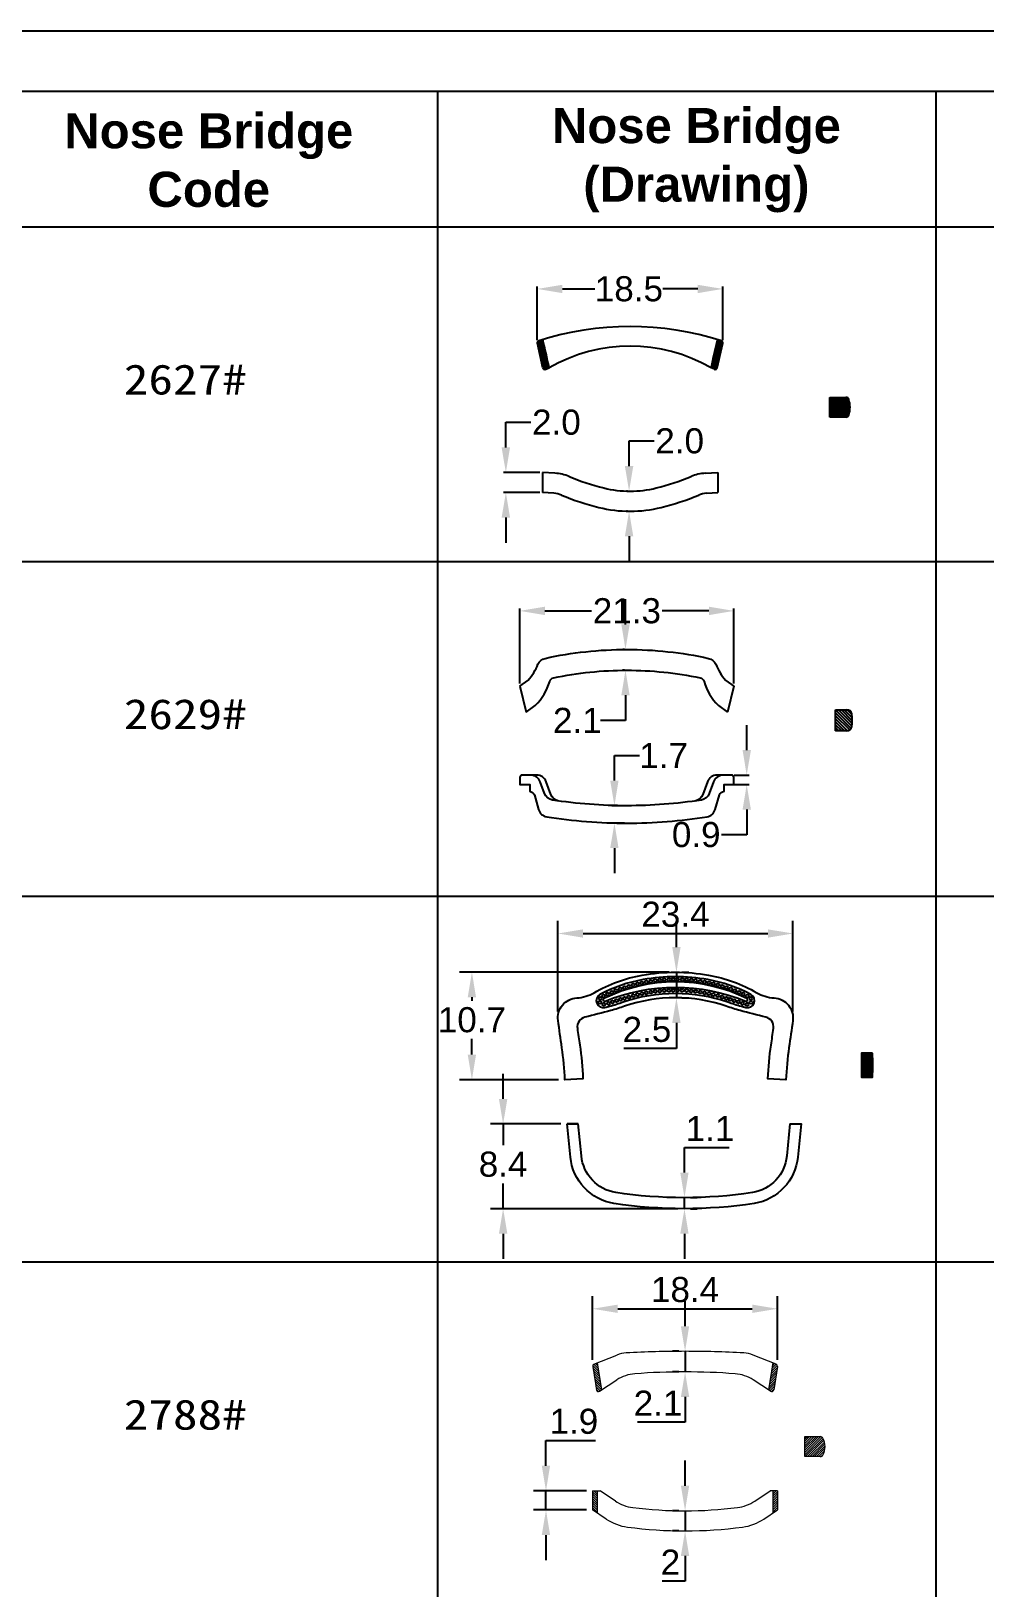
# Model space of a CAD drawing. Header units: inches. Extents: x 3613 to 8393, y -2205 to -794.
# Drawn here: x 6315 to 6410, y -1043.7 to -888.6 of the extents above; entities that cross this region are included whole.
import ezdxf

# ---------------------------------------------------------------- set-up
doc = ezdxf.new("R2010")
doc.units = ezdxf.units.IN
doc.header["$MEASUREMENT"] = 0
doc.linetypes.add('HIDDEN2', pattern=[0.1875, 0.125, -0.0625])
doc.linetypes.add('PHANTOM2', pattern=[1.25, 0.625, -0.125, 0.125, -0.125, 0.125, -0.125])
for name, color, linetype in [('Dimension', 3, 'Continuous'), ('Hidden Line', 1, 'HIDDEN2'), ('Section Line', 6, 'PHANTOM2')]:
    doc.layers.add(name, color=color, linetype=linetype)
doc.styles.get("Standard").update_dxf_attribs({"font": 'arial.ttf'})
doc.styles.add('样式 1', font='romant.shx')
doc.dimstyles.new('ISO-25$0', dxfattribs={"dimtxt": 2.5, "dimasz": 2.5, "dimexe": 0.5, "dimexo": 1, "dimgap": 1, "dimtad": 0, "dimtih": 1, "dimtoh": 1, "dimdec": 1, "dimzin": 10, "dimdsep": 46, "dimlunit": 6, "dimtxsty": '样式 1', "dimcen": 0, "dimclrd": 256, "dimclre": 256, "dimclrt": 7, "dimazin": 0, "dimtfac": 1, "dimtdec": 1, "dimtofl": 0, "dimtmove": 0, "dimatfit": 0, "dimfxl": 1, "dimtolj": 1, "dimtzin": 10, "dimarcsym": 0})
doc.dimstyles.new('Standard$0', dxfattribs={"dimtxt": 2.3, "dimasz": 2, "dimexe": 1, "dimexo": 1, "dimgap": 1, "dimtad": 0, "dimtih": 1, "dimtoh": 1, "dimdec": 1, "dimzin": 0, "dimdsep": 46, "dimtxsty": 'Standard', "dimcen": 0, "dimclrd": 4, "dimclre": 4, "dimclrt": 4, "dimadec": 1, "dimazin": 0, "dimtfac": 1, "dimtdec": 1, "dimtofl": 0, "dimtmove": 0, "dimatfit": 0, "dimfxl": 1, "dimtolj": 1, "dimtzin": 0, "dimarcsym": 0})

# ---------------------------------------------------------------- blocks, each defined once
blk = doc.blocks.new('*D652')
at = {"layer": 'Defpoints', "color": 0, "transparency": 16777216}
for p in [(6383.89, -914.33), (6365.4, -919.7), (6383.89, -919.7)]:
    blk.add_point(p, dxfattribs=at)
at = {"layer": 'Dimension', "color": 3, "lineweight": -2, "transparency": 16777216}
for p, q in [((6365.4, -919.45), (6365.4, -914.08)), ((6367.9, -914.33), (6371.14, -914.33)), ((6381.39, -914.33), (6377.92, -914.33)), ((6383.89, -919.45), (6383.89, -914.08))]:
    blk.add_line(p, q, dxfattribs=at)
at = {"layer": 'Dimension', "color": 3, "transparency": 16777216}
for points in [[(6367.9, -913.92), (6367.9, -914.75), (6365.4, -914.33)], [(6381.39, -913.92), (6381.39, -914.75), (6383.89, -914.33)]]:
    blk.add_solid(points, dxfattribs=at)
at = {"layer": 'Dimension', "transparency": 16777216, "insert": (6374.53, -914.33), "char_height": 2.5, "attachment_point": 5}
blk.add_mtext('\\A1;18.5', dxfattribs=at)
blk = doc.blocks.new('*D653')
at = {"layer": 'Defpoints', "color": 0, "transparency": 16777216}
for p in [(6374.65, -934.48), (6374.55, -936.48), (6374.65, -936.48)]:
    blk.add_point(p, dxfattribs=at)
at = {"layer": 'Dimension', "color": 3, "lineweight": -2, "transparency": 16777216}
for p, q in [((6374.55, -931.98), (6374.55, -929.48)), ((6374.55, -929.48), (6377.05, -929.48)), ((6374.4, -934.48), (6374.3, -934.48)), ((6374.4, -936.48), (6374.3, -936.48)), ((6374.55, -938.98), (6374.55, -941.48))]:
    blk.add_line(p, q, dxfattribs=at)
at = {"layer": 'Dimension', "color": 3, "transparency": 16777216}
for points in [[(6374.13, -931.98), (6374.97, -931.98), (6374.55, -934.48)], [(6374.13, -938.98), (6374.97, -938.98), (6374.55, -936.48)]]:
    blk.add_solid(points, dxfattribs=at)
at = {"layer": 'Dimension', "transparency": 16777216, "insert": (6379.59, -929.48), "char_height": 2.5, "attachment_point": 5}
blk.add_mtext('\\A1;2.0', dxfattribs=at)
blk = doc.blocks.new('*D654')
at = {"layer": 'Defpoints', "color": 0, "transparency": 16777216}
for p in [(6362.27, -932.62), (6365.91, -932.62), (6365.91, -934.62)]:
    blk.add_point(p, dxfattribs=at)
at = {"layer": 'Dimension', "color": 3, "lineweight": -2, "transparency": 16777216}
for p, q in [((6362.27, -930.12), (6362.27, -927.62)), ((6362.27, -927.62), (6364.77, -927.62)), ((6365.66, -932.62), (6362.02, -932.62)), ((6365.66, -934.62), (6362.02, -934.62)), ((6362.27, -937.12), (6362.27, -939.62))]:
    blk.add_line(p, q, dxfattribs=at)
at = {"layer": 'Dimension', "color": 3, "transparency": 16777216}
for points in [[(6361.85, -930.12), (6362.69, -930.12), (6362.27, -932.62)], [(6361.85, -937.12), (6362.69, -937.12), (6362.27, -934.62)]]:
    blk.add_solid(points, dxfattribs=at)
at = {"layer": 'Dimension', "transparency": 16777216, "insert": (6367.31, -927.62), "char_height": 2.5, "attachment_point": 5}
blk.add_mtext('\\A1;2.0', dxfattribs=at)
blk = doc.blocks.new('*D670')
at = {"layer": 'Defpoints', "color": 0, "transparency": 16777216}
for p in [(6374.33, -950.25), (6374.19, -952.32), (6374.33, -952.32)]:
    blk.add_point(p, dxfattribs=at)
at = {"layer": 'Dimension', "color": 3, "lineweight": -2, "transparency": 16777216}
for p, q in [((6374.19, -947.75), (6374.19, -945.25)), ((6374.08, -950.25), (6373.94, -950.25)), ((6374.08, -952.32), (6373.94, -952.32)), ((6374.19, -954.82), (6374.19, -957.32)), ((6374.19, -957.32), (6371.69, -957.32))]:
    blk.add_line(p, q, dxfattribs=at)
at = {"layer": 'Dimension', "color": 3, "transparency": 16777216}
for points in [[(6373.78, -947.75), (6374.61, -947.75), (6374.19, -950.25)], [(6373.78, -954.82), (6374.61, -954.82), (6374.19, -952.32)]]:
    blk.add_solid(points, dxfattribs=at)
at = {"layer": 'Dimension', "transparency": 16777216, "insert": (6369.39, -957.32), "char_height": 2.5, "attachment_point": 5}
blk.add_mtext('\\A1;2.1', dxfattribs=at)
blk = doc.blocks.new('*D671')
at = {"layer": 'Defpoints', "color": 0, "transparency": 16777216}
for p in [(6374.33, -965.82), (6373.09, -967.55), (6374.33, -967.55)]:
    blk.add_point(p, dxfattribs=at)
at = {"layer": 'Dimension', "color": 3, "lineweight": -2, "transparency": 16777216}
for p, q in [((6373.09, -963.32), (6373.09, -960.82)), ((6373.09, -960.82), (6375.59, -960.82)), ((6374.08, -965.82), (6372.84, -965.82)), ((6374.08, -967.55), (6372.84, -967.55)), ((6373.09, -970.05), (6373.09, -972.55))]:
    blk.add_line(p, q, dxfattribs=at)
at = {"layer": 'Dimension', "color": 3, "transparency": 16777216}
for points in [[(6372.67, -963.32), (6373.5, -963.32), (6373.09, -965.82)], [(6372.67, -970.05), (6373.5, -970.05), (6373.09, -967.55)]]:
    blk.add_solid(points, dxfattribs=at)
at = {"layer": 'Dimension', "transparency": 16777216, "insert": (6377.99, -960.82), "char_height": 2.5, "attachment_point": 5}
blk.add_mtext('\\A1;1.7', dxfattribs=at)
blk = doc.blocks.new('*D672')
at = {"layer": 'Defpoints', "color": 0, "transparency": 16777216}
for p in [(6384.78, -962.78), (6384.78, -963.71), (6386.27, -963.71)]:
    blk.add_point(p, dxfattribs=at)
at = {"layer": 'Dimension', "color": 3, "lineweight": -2, "transparency": 16777216}
for p, q in [((6386.27, -960.28), (6386.27, -957.78)), ((6385.03, -962.78), (6386.52, -962.78)), ((6385.03, -963.71), (6386.52, -963.71)), ((6386.27, -966.21), (6386.27, -968.71)), ((6386.27, -968.71), (6383.77, -968.71))]:
    blk.add_line(p, q, dxfattribs=at)
at = {"layer": 'Dimension', "color": 3, "transparency": 16777216}
for points in [[(6385.86, -960.28), (6386.69, -960.28), (6386.27, -962.78)], [(6385.86, -966.21), (6386.69, -966.21), (6386.27, -963.71)]]:
    blk.add_solid(points, dxfattribs=at)
at = {"layer": 'Dimension', "transparency": 16777216, "insert": (6381.24, -968.71), "char_height": 2.5, "attachment_point": 5}
blk.add_mtext('\\A1;0.9', dxfattribs=at)
blk = doc.blocks.new('*D673')
at = {"layer": 'Defpoints', "color": 0, "transparency": 16777216}
for p in [(6385, -946.41), (6363.66, -953.91), (6385, -953.91)]:
    blk.add_point(p, dxfattribs=at)
at = {"layer": 'Dimension', "color": 3, "lineweight": -2, "transparency": 16777216}
for p, q in [((6363.66, -953.66), (6363.66, -946.16)), ((6366.16, -946.41), (6370.81, -946.41)), ((6382.5, -946.41), (6377.85, -946.41)), ((6385, -953.66), (6385, -946.16))]:
    blk.add_line(p, q, dxfattribs=at)
at = {"layer": 'Dimension', "color": 3, "transparency": 16777216}
for points in [[(6366.16, -945.99), (6366.16, -946.83), (6363.66, -946.41)], [(6382.5, -945.99), (6382.5, -946.83), (6385, -946.41)]]:
    blk.add_solid(points, dxfattribs=at)
at = {"layer": 'Dimension', "transparency": 16777216, "insert": (6374.33, -946.41), "char_height": 2.5, "attachment_point": 5}
blk.add_mtext('\\A1;21.3', dxfattribs=at)
blk = doc.blocks.new('*D677')
at = {"layer": 'Defpoints', "color": 0, "transparency": 16777216}
for p in [(6368.39, -997.53), (6362, -1005.97), (6380.03, -1005.97, 7.24)]:
    blk.add_point(p, dxfattribs=at)
at = {"layer": 'Dimension', "color": 0, "lineweight": -2, "transparency": 16777216}
for p, q in [((6362, -995.03), (6362, -992.53)), ((6367.76, -997.53), (6360.75, -997.53)), ((6362, -997.53), (6362, -999.65)), ((6362, -1005.97), (6362, -1003.45)), ((6379.41, -1005.97), (6360.75, -1005.97)), ((6362, -1008.47), (6362, -1010.97))]:
    blk.add_line(p, q, dxfattribs=at)
at = {"layer": 'Dimension', "color": 0, "transparency": 16777216}
for points in [[(6361.58, -995.03), (6362.42, -995.03), (6362, -997.53)], [(6361.58, -1008.47), (6362.42, -1008.47), (6362, -1005.97)]]:
    blk.add_solid(points, dxfattribs=at)
at = {"layer": 'Dimension', "color": 0, "transparency": 16777216, "insert": (6362, -1001.55), "char_height": 2.5, "attachment_point": 5}
blk.add_mtext('8.4', dxfattribs=at)
blk = doc.blocks.new('*D678')
at = {"layer": 'Defpoints', "color": 0, "transparency": 16777216}
for p in [(6380.03, -1004.87, 7.24), (6380.03, -1005.97, 7.24), (6380.07, -1005.97)]:
    blk.add_point(p, dxfattribs=at)
at = {"layer": 'Dimension', "color": 0, "lineweight": -2, "transparency": 16777216}
for p, q in [((6380.07, -1002.37), (6380.07, -999.87)), ((6380.07, -999.87), (6384.53, -999.87)), ((6380.07, -1005.97), (6380.07, -1004.87)), ((6380.66, -1004.87), (6381.32, -1004.87)), ((6380.66, -1005.97), (6381.32, -1005.97)), ((6380.07, -1008.47), (6380.07, -1010.97))]:
    blk.add_line(p, q, dxfattribs=at)
at = {"layer": 'Dimension', "color": 0, "transparency": 16777216}
for points in [[(6379.65, -1002.37), (6380.48, -1002.37), (6380.07, -1004.87)], [(6379.65, -1008.47), (6380.48, -1008.47), (6380.07, -1005.97)]]:
    blk.add_solid(points, dxfattribs=at)
at = {"layer": 'Dimension', "color": 0, "transparency": 16777216, "insert": (6382.61, -997.99), "char_height": 2.5, "attachment_point": 5}
blk.add_mtext('1.1', dxfattribs=at)
blk = doc.blocks.new('*D674')
at = {"layer": 'Defpoints', "color": 0, "transparency": 16777216}
for p in [(6390.88, -978.55), (6367.46, -986.96), (6390.88, -986.96)]:
    blk.add_point(p, dxfattribs=at)
at = {"layer": 'Dimension', "color": 0, "lineweight": -2, "transparency": 16777216}
for p, q in [((6367.46, -986.34), (6367.46, -977.3)), ((6369.96, -978.55), (6388.38, -978.55)), ((6390.88, -986.34), (6390.88, -977.3))]:
    blk.add_line(p, q, dxfattribs=at)
at = {"layer": 'Dimension', "color": 0, "transparency": 16777216}
for points in [[(6369.96, -978.14), (6369.96, -978.97), (6367.46, -978.55)], [(6388.38, -978.14), (6388.38, -978.97), (6390.88, -978.55)]]:
    blk.add_solid(points, dxfattribs=at)
at = {"layer": 'Dimension', "color": 0, "transparency": 16777216, "insert": (6379.17, -976.65), "char_height": 2.5, "attachment_point": 5}
blk.add_mtext('23.4', dxfattribs=at)
blk = doc.blocks.new('*D675')
at = {"layer": 'Defpoints', "color": 0, "transparency": 16777216}
for p in [(6358.89, -982.41), (6379.17, -982.41), (6368.16, -993.12)]:
    blk.add_point(p, dxfattribs=at)
at = {"layer": 'Dimension', "color": 0, "lineweight": -2, "transparency": 16777216}
for p, q in [((6378.54, -982.41), (6357.64, -982.41)), ((6358.89, -984.91), (6358.89, -985.26)), ((6358.89, -990.62), (6358.89, -989.06)), ((6367.53, -993.12), (6357.64, -993.12))]:
    blk.add_line(p, q, dxfattribs=at)
at = {"layer": 'Dimension', "color": 0, "transparency": 16777216}
for points in [[(6358.47, -984.91), (6359.3, -984.91), (6358.89, -982.41)], [(6358.47, -990.62), (6359.3, -990.62), (6358.89, -993.12)]]:
    blk.add_solid(points, dxfattribs=at)
at = {"layer": 'Dimension', "color": 0, "transparency": 16777216, "insert": (6358.89, -987.16), "char_height": 2.5, "attachment_point": 5}
blk.add_mtext('10.7', dxfattribs=at)
blk = doc.blocks.new('*D676')
at = {"layer": 'Defpoints', "color": 0, "transparency": 16777216}
for p in [(6379.17, -982.41), (6379.17, -984.96), (6379.27, -984.96)]:
    blk.add_point(p, dxfattribs=at)
at = {"layer": 'Dimension', "color": 0, "lineweight": -2, "transparency": 16777216}
for p, q in [((6379.27, -979.91), (6379.27, -977.41)), ((6379.27, -982.41), (6379.27, -984.96)), ((6379.79, -982.41), (6380.52, -982.41)), ((6379.79, -984.96), (6380.52, -984.96)), ((6379.27, -987.46), (6379.27, -990.02)), ((6379.27, -990.02), (6374.03, -990.02))]:
    blk.add_line(p, q, dxfattribs=at)
at = {"layer": 'Dimension', "color": 0, "transparency": 16777216}
for points in [[(6378.85, -979.91), (6379.68, -979.91), (6379.27, -982.41)], [(6378.85, -987.46), (6379.68, -987.46), (6379.27, -984.96)]]:
    blk.add_solid(points, dxfattribs=at)
at = {"layer": 'Dimension', "color": 0, "transparency": 16777216, "insert": (6376.33, -988.12), "char_height": 2.5, "attachment_point": 5}
blk.add_mtext('2.5', dxfattribs=at)
blk = doc.blocks.new('*D711')
at = {"layer": 'Defpoints', "color": 0, "transparency": 16777216}
for p in [(6389.33, -1015.94), (6370.92, -1021.65), (6389.33, -1021.65)]:
    blk.add_point(p, dxfattribs=at)
at = {"layer": 'Dimension', "color": 0, "lineweight": -2, "transparency": 16777216}
for p, q in [((6370.92, -1021.03), (6370.92, -1014.69)), ((6389.33, -1021.03), (6389.33, -1014.69)), ((6373.42, -1015.94), (6386.83, -1015.94))]:
    blk.add_line(p, q, dxfattribs=at)
at = {"layer": 'Dimension', "color": 0, "transparency": 16777216}
for points in [[(6373.42, -1015.53), (6373.42, -1016.36), (6370.92, -1015.94)], [(6386.83, -1015.53), (6386.83, -1016.36), (6389.33, -1015.94)]]:
    blk.add_solid(points, dxfattribs=at)
at = {"layer": 'Dimension', "color": 0, "transparency": 16777216, "insert": (6380.13, -1014.04), "char_height": 2.5, "attachment_point": 5}
blk.add_mtext('18.4', dxfattribs=at)
blk = doc.blocks.new('*D712')
at = {"layer": 'Defpoints', "color": 0, "transparency": 16777216}
for p in [(6380.13, -1020.18), (6380.13, -1022.23), (6380.13, -1022.23)]:
    blk.add_point(p, dxfattribs=at)
at = {"layer": 'Dimension', "color": 0, "lineweight": -2, "transparency": 16777216}
for p, q in [((6380.13, -1017.68), (6380.13, -1015.18)), ((6379.5, -1020.18), (6378.88, -1020.18)), ((6380.13, -1020.18), (6380.13, -1022.23)), ((6379.5, -1022.23), (6378.88, -1022.23)), ((6380.13, -1024.73), (6380.13, -1027.23)), ((6380.13, -1027.23), (6375.39, -1027.23))]:
    blk.add_line(p, q, dxfattribs=at)
at = {"layer": 'Dimension', "color": 0, "transparency": 16777216}
for points in [[(6379.71, -1017.68), (6380.54, -1017.68), (6380.13, -1020.18)], [(6379.71, -1024.73), (6380.54, -1024.73), (6380.13, -1022.23)]]:
    blk.add_solid(points, dxfattribs=at)
at = {"layer": 'Dimension', "color": 0, "transparency": 16777216, "insert": (6377.44, -1025.35), "char_height": 2.5, "attachment_point": 5}
blk.add_mtext('2.1', dxfattribs=at)
blk = doc.blocks.new('*D713')
at = {"layer": 'Defpoints', "color": 0, "transparency": 16777216}
for p in [(6380.13, -1036.07), (6380.13, -1038.07), (6380.13, -1038.07)]:
    blk.add_point(p, dxfattribs=at)
at = {"layer": 'Dimension', "color": 0, "lineweight": -2, "transparency": 16777216}
for p, q in [((6380.13, -1033.57), (6380.13, -1031.07)), ((6379.5, -1036.07), (6378.88, -1036.07)), ((6380.13, -1036.07), (6380.13, -1038.07)), ((6379.5, -1038.07), (6378.88, -1038.07)), ((6380.13, -1040.57), (6380.13, -1043.07)), ((6380.13, -1043.07), (6377.84, -1043.07))]:
    blk.add_line(p, q, dxfattribs=at)
at = {"layer": 'Dimension', "color": 0, "transparency": 16777216}
for points in [[(6379.71, -1033.57), (6380.54, -1033.57), (6380.13, -1036.07)], [(6379.71, -1040.57), (6380.54, -1040.57), (6380.13, -1038.07)]]:
    blk.add_solid(points, dxfattribs=at)
at = {"layer": 'Dimension', "color": 0, "transparency": 16777216, "insert": (6378.67, -1041.19), "char_height": 2.5, "attachment_point": 5}
blk.add_mtext('2', dxfattribs=at)
blk = doc.blocks.new('*D714')
at = {"layer": 'Defpoints', "color": 0, "transparency": 16777216}
for p in [(6366.27, -1034.08), (6370.92, -1034.08), (6370.92, -1035.99)]:
    blk.add_point(p, dxfattribs=at)
at = {"layer": 'Dimension', "color": 0, "lineweight": -2, "transparency": 16777216}
for p, q in [((6366.27, -1031.58), (6366.27, -1029.08)), ((6366.27, -1029.08), (6371.21, -1029.08)), ((6370.3, -1034.08), (6365.02, -1034.08)), ((6366.27, -1035.99), (6366.27, -1034.08)), ((6370.3, -1035.99), (6365.02, -1035.99)), ((6366.27, -1038.49), (6366.27, -1040.99))]:
    blk.add_line(p, q, dxfattribs=at)
at = {"layer": 'Dimension', "color": 0, "transparency": 16777216}
for points in [[(6365.85, -1031.58), (6366.68, -1031.58), (6366.27, -1034.08)], [(6365.85, -1038.49), (6366.68, -1038.49), (6366.27, -1035.99)]]:
    blk.add_solid(points, dxfattribs=at)
at = {"layer": 'Dimension', "color": 0, "transparency": 16777216, "insert": (6369.05, -1027.17), "char_height": 2.5, "attachment_point": 5}
blk.add_mtext('1.9', dxfattribs=at)

msp = doc.modelspace()

# ---------------------------------------------------------------- hatches: boundary and pattern name
h = msp.add_hatch()
h.set_pattern_fill('ANSI31', color=1, style=0)
h.set_pattern_definition([(135, (6613.32991, -1129.44609), (0.08838835, 0.08838835), [])])
h.paths.add_polyline_path([(6365.408, -919.744, -0.3888942), (6365.542, -919.509, -0.0035108), (6365.942, -919.384, -0.0155186), (6366.577, -922.183), (6366.24, -922.331, -0.4711335), (6365.964, -922.192)])
h = msp.add_hatch()
h.set_pattern_fill('ANSI31', color=1, style=0)
h.set_pattern_definition([(45, (6135.96791, -1129.44609), (-0.08838835, 0.08838835), [])])
h.paths.add_polyline_path([(6382.721, -922.183), (6383.058, -922.331, 0.4711335), (6383.333, -922.192), (6383.889, -919.744, 0.3888942), (6383.756, -919.509, 0.0035108), (6383.356, -919.384, 0.0155186)])
h = msp.add_hatch()
h.set_pattern_fill('ANSI31', color=1, style=0)
h.set_pattern_definition([(45, (6144.88019, -1126.77093), (-0.08838835, 0.08838835), [])])
edge = h.paths.add_edge_path()
edge.add_arc((6396.157, -925.434), 0.3, 17.99599, 90)
edge.add_line((6396.157, -925.134), (6394.565, -925.134))
edge.add_line((6394.565, -925.134), (6394.565, -927.094))
edge.add_line((6394.565, -927.094), (6396.157, -927.094))
edge.add_arc((6396.157, -926.794), 0.3, 270, 342.00401)
edge.add_arc((6394.064, -926.114), 2.501, 342.00401, 377.99599)
at = {"lineweight": 9}
h = msp.add_hatch(dxfattribs=at)
h.set_pattern_fill('ANSI31', color=1, scale=0.05, style=0)
h.set_pattern_definition([(135, (7547.26982, -1647.43402), (0.112253202, 0.112253202), [])])
h.paths.add_polyline_path([(6371.375, -1021.337), (6371.047, -1021.469, 0.3495395), (6370.924, -1021.685), (6371.289, -1024.018, 0.5438382), (6371.595, -1024.155), (6371.796, -1024.025)])
h = msp.add_hatch(dxfattribs=at)
h.set_pattern_fill('ANSI31', color=1, scale=0.05, style=0)
h.set_pattern_definition([(45, (5212.98086, -1647.43402), (-0.112253202, 0.112253202), [])])
h.paths.add_polyline_path([(6388.455, -1024.025), (6388.655, -1024.155, 0.5438382), (6388.962, -1024.018), (6389.327, -1021.685, 0.3495395), (6389.204, -1021.469), (6388.875, -1021.337)])
h = msp.add_hatch(dxfattribs=at)
h.set_pattern_fill('ANSI31', color=1, scale=0.05, style=0)
h.set_pattern_definition([(45, (5213.35852, -1650.1806), (-0.112253202, 0.112253202), [])])
edge = h.paths.add_edge_path()
edge.add_arc((6393.604, -1028.976), 0.3, 27.48643, 90)
edge.add_line((6393.604, -1028.676), (6392.075, -1028.676))
edge.add_line((6392.075, -1028.676), (6392.075, -1030.676))
edge.add_line((6392.075, -1030.676), (6393.604, -1030.676))
edge.add_arc((6393.604, -1030.376), 0.3, 270, 332.51357)
edge.add_arc((6392.258, -1029.676), 1.817, 332.51357, 387.48643)
h = msp.add_hatch(dxfattribs=at)
h.set_pattern_fill('ANSI31', color=1, scale=0.05, style=0)
h.set_pattern_definition([(135, (7547.26982, -1651.72128), (0.112253202, 0.112253202), [])])
h.paths.add_polyline_path([(6371.375, -1034.075), (6370.921, -1034.075), (6370.921, -1035.991), (6371.375, -1036.295)])
h = msp.add_hatch(dxfattribs=at)
h.set_pattern_fill('ANSI31', color=1, scale=0.05, style=0)
h.set_pattern_definition([(45, (5212.98086, -1651.72128), (-0.112253202, 0.112253202), [])])
h.paths.add_polyline_path([(6388.875, -1036.295), (6389.329, -1035.991), (6389.329, -1034.075), (6388.875, -1034.075)])
at = {"layer": 'Hidden Line', "ltscale": 10}
h = msp.add_hatch(dxfattribs=at)
h.set_pattern_fill('ANSI31', color=256, scale=0.04, style=0)
h.set_pattern_definition([(45, (5386.68986, 453.32492), (-0.089802561, 0.089802561), [])])
h.paths.add_polyline_path([(6398.79, -990.462), (6397.725, -990.462), (6397.725, -992.862), (6398.79, -992.862, 0.0452799)])
at = {"layer": 'Section Line', "linetype": 'Continuous', "ltscale": 2}
h = msp.add_hatch(dxfattribs=at)
h.set_pattern_fill('ANSI31', color=256, scale=1.665, angle=-90)
h.set_pattern_definition([(315, (6166.00211, -448.12158), (0.1471666, 0.1471666), [])])
h.paths.add_polyline_path([(6396.74, -956.675, 0.3641692), (6396.249, -956.262), (6395.129, -956.262), (6395.129, -958.353), (6396.249, -958.353, 0.3641692), (6396.74, -957.94, 0.0871346)])

# ---------------------------------------------------------------- linework, layer by layer
for p, q in [((6635.894, -894.646), (6226.639, -894.646)), ((6355.464, -894.646), (6355.464, -1150.606)), ((6405.111, -894.646), (6405.111, -1150.606)), ((6239.456, -908.139), (6635.894, -908.139)), ((6365.964, -922.192), (6365.408, -919.744)), ((6383.333, -922.192), (6383.889, -919.744)), ((6366.24, -922.331), (6366.577, -922.183)), ((6383.058, -922.331), (6382.721, -922.183)), ((6394.565, -925.134), (6396.157, -925.134)), ((6394.565, -927.094), (6394.565, -925.134)), ((6396.157, -927.094), (6394.565, -927.094)), ((6365.913, -932.62), (6365.913, -934.624)), ((6367.167, -932.698), (6365.913, -932.62)), ((6382.131, -932.698), (6383.384, -932.62)), ((6383.384, -932.62), (6383.384, -934.624)), ((6367.044, -934.694), (6365.913, -934.624)), ((6382.254, -934.694), (6383.384, -934.624)), ((6239.456, -941.48), (6635.894, -941.48)), ((6384.997, -953.909), (6384.366, -956.49)), ((6395.129, -958.353), (6395.129, -956.262)), ((6395.129, -956.262), (6396.249, -956.262)), ((6396.249, -958.353), (6395.129, -958.353)), ((6239.456, -974.822), (6635.894, -974.822)), ((6239.456, -1011.277), (6635.894, -1011.277))]:
    msp.add_line(p, q)
at = {"ltscale": 1000}
msp.add_line((6363.661, -953.909), (6364.293, -956.49), dxfattribs=at)
at = {"color": 7}
for p, q in [((6369.49, -997.531, 0), (6368.385, -997.531, 0)), ((6368.706, -1000.823, 0), (6368.385, -997.531, 0)), ((6369.8, -1000.716, 0), (6369.49, -997.531, 0)), ((6390.576, -997.531), (6390.265, -1000.716, 0))]:
    msp.add_line(p, q, dxfattribs=at)
at = {"color": 0, "lineweight": 9}
for p, q in [((6371.047, -1021.469), (6373.322, -1020.558)), ((6389.204, -1021.469), (6386.928, -1020.558)), ((6370.924, -1021.685), (6371.289, -1024.018)), ((6371.375, -1021.337), (6371.796, -1024.025)), ((6388.875, -1021.337), (6388.455, -1024.025)), ((6389.327, -1021.685), (6388.962, -1024.018)), ((6371.595, -1024.155), (6373.332, -1023.025)), ((6388.655, -1024.155), (6386.918, -1023.025)), ((6392.075, -1028.676), (6393.604, -1028.676)), ((6392.075, -1030.676), (6392.075, -1028.676)), ((6393.604, -1030.676), (6392.075, -1030.676)), ((6370.921, -1034.075), (6371.656, -1034.075)), ((6370.921, -1034.075), (6370.921, -1035.991)), ((6371.375, -1034.075), (6371.375, -1036.295)), ((6373.182, -1035.099), (6371.656, -1034.075)), ((6387.069, -1035.099), (6388.595, -1034.075)), ((6389.329, -1034.075), (6388.595, -1034.075)), ((6388.875, -1034.075), (6388.875, -1036.295)), ((6389.329, -1034.075), (6389.329, -1035.991)), ((6372.264, -1036.891), (6370.921, -1035.991)), ((6387.987, -1036.891), (6389.329, -1035.991))]:
    msp.add_line(p, q, dxfattribs=at)
msp.add_lwpolyline([(6639.932, -1185.646), (6639.932, -888.646), (6219.932, -888.646), (6219.932, -1185.646)], close=True)
for points in [[(6363.661, -953.909), (6364.457, -953.352, 0.0615443), (6364.494, -953.319, 0.081302), (6365.47, -951.734, -0.2459472), (6366.181, -951.137, -0.0541641), (6374.329, -950.252, -0.0541641), (6382.478, -951.137, -0.2459472), (6383.189, -951.734, 0.081302), (6384.165, -953.319, 0.0615443), (6384.201, -953.352), (6384.997, -953.909)], [(6364.293, -956.49), (6365.185, -955.841, 0.0348895), (6365.206, -955.823, 0.1313082), (6366.643, -953.434, -0.2776655), (6367.02, -953.083, -0.0518394), (6374.329, -952.323, -0.0518394), (6381.638, -953.083, -0.2776655), (6382.016, -953.434, 0.1313082), (6383.452, -955.823, 0.0348895), (6383.474, -955.841), (6384.366, -956.49)], [(6367.558, -965.355, -0.2773975), (6366.756, -964.708), (6366.288, -963.432, 0.3146451), (6365.349, -962.776), (6363.874, -962.776, 0.4142136), (6363.674, -962.976), (6363.674, -963.706), (6364.646, -963.706), (6364.646, -964.383, -0.2408142), (6365.112, -964.721), (6365.536, -966.207, 0.2913867), (6366.34, -966.92, 0.0396088), (6374.329, -967.554, 0.0396088), (6382.319, -966.92, 0.2913867), (6383.122, -966.207), (6383.547, -964.721, -0.2408142), (6384.012, -964.383), (6384.012, -963.706), (6384.985, -963.706), (6384.985, -962.976, 0.4142136), (6384.785, -962.776), (6383.31, -962.776, 0.3146451), (6382.371, -963.432), (6381.903, -964.708, -0.2773975), (6381.101, -965.355)], [(6383.885, -962.776, 0.3047994), (6382.955, -963.453), (6382.542, -964.608, -0.2761112), (6381.75, -965.261, -0.0374553), (6374.329, -965.82, -0.0374553), (6366.908, -965.261, -0.2761112), (6366.116, -964.608), (6365.704, -963.453, 0.3047994), (6364.773, -962.776)]]:
    msp.add_lwpolyline(points, format="xyb")
for points in [[(6387.273, -984.448, 0.1171344), (6388.999, -984.966, -0.4365924), (6390.863, -987.231, -0.0027037), (6390.484, -989.929, 0.0255774), (6390.182, -993.122), (6388.385, -993.022, -0.0254017), (6388.703, -989.669, 0.0016873), (6388.941, -987.997, 0.3855583), (6388.186, -986.887, -0.0071447), (6385.61, -986.225, -0.0163101), (6384.233, -985.802, 0.1670765), (6374.106, -985.802, -0.0163101), (6372.729, -986.225, -0.0071447), (6370.152, -986.887, 0.3855583), (6369.397, -987.997, 0.0016873), (6369.636, -989.669, -0.0254017), (6369.953, -993.022), (6368.156, -993.122, 0.0255774), (6367.855, -989.929, -0.0027037), (6367.475, -987.231, -0.4365924), (6369.34, -984.966, 0.1171344), (6371.065, -984.448, -0.0879833), (6375.861, -982.7, -0.087213), (6382.477, -982.7, -0.0879833)], [(6372.61, -985.791, 0.0163101), (6373.959, -985.376, -0.1670765), (6384.379, -985.376, 0.0163101), (6385.728, -985.791, 0.0012864), (6386.188, -985.915, 0.8885458), (6386.695, -984.64, 0.0808049), (6382.399, -983.143, 0.087213), (6375.939, -983.143, 0.0808049), (6371.643, -984.64, 0.8885458), (6372.15, -985.915, 0.0012864)], [(6372.044, -985.043, 0.9581915), (6372.164, -985.302, -0.1972945), (6386.175, -985.302, 0.9581915), (6386.294, -985.043, 0.2339744)], [(6398.79, -990.462), (6397.725, -990.462), (6397.725, -992.862), (6398.79, -992.862, 0.0452799)]]:
    msp.add_lwpolyline(points, format="xyb", close=True)
at = {"color": 7}
for points in [[(6368.385, -997.531), (6369.49, -997.531)], [(6390.576, -997.531), (6391.681, -997.531), (6391.36, -1000.823)]]:
    msp.add_lwpolyline(points, dxfattribs=at)
at = {"color": 7, "elevation": 0}
msp.add_lwpolyline([(6390.576, -997.531), (6391.681, -997.531)], dxfattribs=at)
for centre in [(6375.829, -983.472), (6376.271, -983.386), (6376.714, -983.312), (6377.16, -983.25), (6377.608, -983.201), (6378.056, -983.164), (6378.505, -983.14), (6378.955, -983.128), (6379.383, -983.128), (6379.833, -983.14), (6380.282, -983.164), (6380.731, -983.201), (6381.178, -983.25), (6381.624, -983.312), (6382.068, -983.386), (6382.509, -983.472), (6371.66, -985.001), (6372.008, -984.783), (6372.415, -984.591), (6372.827, -984.41), (6373.244, -984.241), (6373.665, -984.083), (6374.091, -983.937), (6374.093, -985.001), (6374.519, -984.882), (6374.52, -983.803), (6374.952, -984.76), (6374.954, -983.68), (6375.389, -984.649), (6375.39, -983.57), (6375.828, -984.551), (6376.269, -984.465), (6376.713, -984.391), (6377.159, -984.33), (6377.606, -984.281), (6378.055, -984.244), (6378.504, -984.219), (6378.954, -984.207), (6379.384, -984.207), (6379.834, -984.219), (6380.284, -984.244), (6380.732, -984.281), (6381.179, -984.33), (6381.625, -984.391), (6382.069, -984.465), (6382.511, -984.551), (6382.949, -983.57), (6382.95, -984.649), (6383.385, -983.68), (6383.386, -984.76), (6383.818, -983.803), (6383.819, -984.882), (6384.246, -985.001), (6384.247, -983.937), (6384.673, -984.083), (6385.094, -984.241), (6385.511, -984.41), (6385.924, -984.591), (6386.331, -984.783), (6386.678, -985.001), (6371.636, -985.415), (6372.035, -985.62), (6372.489, -985.526), (6372.902, -985.368), (6373.309, -985.234), (6373.704, -985.12), (6384.634, -985.12), (6385.029, -985.234), (6385.437, -985.368), (6385.849, -985.526), (6386.304, -985.62), (6386.703, -985.415)]:
    msp.add_circle(centre, 0.15)
for centre, radius, start, end in [((6374.649, -947.884), 29.8, 72.20612, 107.79388), ((6365.603, -919.7), 0.2, 107.79388, 192.79696), ((6321.184, -931.022), 46.246, 11.01881, 14.57511), ((6428.114, -931.022), 46.246, 165.42489, 168.98119), ((6383.694, -919.7), 0.2, 347.20304, 72.20612), ((6374.649, -936.342), 16.298, 60.31301, 119.68699), ((6366.159, -922.148), 0.2, 192.79696, 293.70374), ((6383.138, -922.148), 0.2, 246.29626, 347.20304), ((6396.157, -925.434), 0.3, 17.99599, 90), ((6394.064, -926.114), 2.501, 342.00401, 17.99599), ((6396.157, -926.794), 0.3, 270, 342.00401), ((6366.896, -937.09), 4.401, 67.55074, 86.47099), ((6377.979, -910.267), 24.622, 247.55074, 256.02602), ((6371.319, -910.267), 24.622, 283.97398, 292.44926), ((6382.402, -937.09), 4.401, 93.52901, 112.44926), ((6366.896, -937.09), 2.401, 67.55074, 86.47099), ((6377.979, -910.267), 26.622, 247.55074, 256.02602), ((6374.649, -923.649), 10.831, 256.02602, 270), ((6374.649, -923.649), 10.831, 270, 283.97398), ((6371.319, -910.267), 26.622, 283.97398, 292.44926), ((6382.402, -937.09), 2.401, 93.52901, 112.44926), ((6374.649, -923.649), 12.831, 256.02602, 270), ((6374.649, -923.649), 12.831, 270, 283.97398), ((6396.249, -956.761), 0.499, 9.95973, 90), ((6393.139, -957.307), 3.656, 350.04027, 9.95973), ((6396.249, -957.853), 0.499, 270, 350.04027)]:
    msp.add_arc(centre, radius, start, end)
at = {"color": 7, "extrusion": (3.047e-07, -4.74e-08, -1)}
for radius in [5.2, 4.1]:
    msp.add_arc((-6373.881, -1000.319, 0.002), radius, 279.26238, 354.43871, dxfattribs=at)
at = {"color": 7, "extrusion": (-6.78e-08, -1.34e-08, -1)}
for radius in [4.1, 5.2]:
    msp.add_arc((-6386.185, -1000.319, 0), radius, 185.5613, 260.73791, dxfattribs=at)
at = {"color": 7, "extrusion": (1.44e-08, -2.64524e-24, -1)}
for centre, radius, start, end in [((-6380.033, -959.052, -7.243), 45.822, 261.45108, 278.54919), ((-6380.033, -959.06, -7.243), 46.915, 261.433, 278.56727)]:
    msp.add_arc(centre, radius, start, end, dxfattribs=at)
at = {"color": 0, "lineweight": 9}
for centre, radius, start, end in [((6374.438, -1023.342), 3, 93.20593, 111.82614), ((6380.125, -1124.887), 104.704, 90, 93.20593), ((6380.125, -1124.887), 104.704, 86.79407, 90), ((6385.813, -1023.342), 3, 68.17386, 86.79407), ((6371.121, -1021.654), 0.2, 111.82614, 188.89229), ((6389.129, -1021.654), 0.2, 351.10771, 68.17386), ((6375.405, -1026.21), 3.8, 94.29047, 123.04844), ((6380.125, -1089.133), 66.9, 90, 94.29047), ((6380.125, -1089.133), 66.9, 85.70953, 90), ((6384.846, -1026.21), 3.8, 56.95156, 85.70953), ((6371.486, -1023.987), 0.2, 188.89229, 303.04844), ((6388.764, -1023.987), 0.2, 236.95156, 351.10771), ((6393.604, -1028.976), 0.3, 27.48643, 90), ((6392.258, -1029.676), 1.817, 332.51357, 27.48643), ((6393.604, -1030.376), 0.3, 270, 332.51357), ((6375.41, -1031.777), 4, 236.14614, 262.81945), ((6380.125, -994.353), 41.72, 262.81945, 277.18055), ((6384.84, -1031.777), 4, 277.18055, 303.85386), ((6375.049, -1032.739), 5, 236.14614, 262.46649), ((6385.202, -1032.739), 5, 277.53351, 303.85386), ((6380.125, -994.353), 43.72, 262.46649, 277.53351)]:
    msp.add_arc(centre, radius, start, end, dxfattribs=at)

# ---------------------------------------------------------------- texts
at = {"char_height": 3.5, "width": 34.34827, "attachment_point": 5}
for s, insert in [('{\\fArial|b1|i0|c0|p34;Nose Bridge (Drawing)}', (6381.258, -901.512)), ('{\\fArial|b1|i0|c0|p34;Nose Bridge Code}', (6332.667, -901.512))]:
    msp.add_mtext(s, dxfattribs=dict(at, insert=insert))
at = {"color": 0, "lineweight": 9, "char_height": 3, "width": 14.41517, "attachment_point": 1}
for s, insert in [('{\\fSimSun|b1|i0|c134|p2;\\W1.2;2627#}', (6324.205, -921.85)), ('{\\fSimSun|b1|i0|c134|p2;\\W1.2;262\\fSimSun|b1|i0|c0|p2;9\\fSimSun|b1|i0|c134|p2;#}', (6324.205, -955.192)), ('{\\fSimSun|b1|i0|c134|p2;\\W1.2;2\\fSimSun|b1|i0|c0|p2;788\\fSimSun|b1|i0|c134|p2;#}', (6324.205, -1024.988))]:
    msp.add_mtext(s, dxfattribs=dict(at, insert=insert))

# ---------------------------------------------------------------- dimensions: what is measured, and where the dimension line sits
at = {"layer": 'Dimension'}
for base, p1, p2, picture, middle in [((6383.894, -914.333), (6365.403, -919.7), (6383.894, -919.7), '*D652', (6374.53, -914.333)), ((6384.997, -946.409), (6363.661, -953.909), (6384.997, -953.909), '*D673', (6374.329, -946.409))]:
    dim = msp.add_linear_dim(base=base, p1=p1, p2=p2, dimstyle='Standard$0', override={"dimtxt": 2.5, "dimasz": 2.5, "dimexe": 0.25, "dimexo": 0.25, "dimgap": 0.25, "dimclrd": 3, "dimclre": 3, "dimclrt": 256, "dimadec": 2, "dimtdec": 2, "dimatfit": 3}, dxfattribs=at)
    dim.commit()
    dim.dimension.update_dxf_attribs({"geometry": picture, "text_midpoint": middle, "dimtype": 160})
for p1, p2, distance, dimstyle, override, picture, middle in [((6365.913, -934.624), (6365.913, -932.62), 3.644, 'Standard$0', {"dimtxt": 2.5, "dimasz": 2.5, "dimexe": 0.25, "dimexo": 0.25, "dimgap": 0.25, "dimclrd": 3, "dimclre": 3, "dimclrt": 256, "dimadec": 2, "dimtdec": 2, "dimatfit": 3}, '*D654', (6367.313, -927.62)), ((6370.921, -1035.991), (6370.921, -1034.075), 4.656, 'ISO-25$0', {"dimexe": 1.25, "dimexo": 0.625, "dimgap": 0.625, "dimtad": 1, "dimzin": 8, "dimlunit": 2, "dimpost": '<>', "dimtxsty": 'Standard', "dimcen": 2.5, "dimclrd": 0, "dimclre": 0, "dimclrt": 0, "dimadec": 0, "dimtdec": 2, "dimtofl": 1, "dimatfit": 3, "dimtolj": 0, "dimtzin": 8}, '*D714', (6369.051, -1027.174)), ((6380.125, -1036.073), (6380.125, -1038.073), 0, 'ISO-25$0', {"dimexe": 1.25, "dimexo": 0.625, "dimgap": 0.625, "dimtad": 1, "dimzin": 8, "dimlunit": 2, "dimpost": '<>', "dimtxsty": 'Standard', "dimcen": 2.5, "dimclrd": 0, "dimclre": 0, "dimclrt": 0, "dimadec": 0, "dimtdec": 2, "dimtofl": 1, "dimatfit": 3, "dimtolj": 0, "dimtzin": 8}, '*D713', (6378.672, -1041.193))]:
    dim = msp.add_aligned_dim(p1=p1, p2=p2, distance=distance, dimstyle=dimstyle, override=override, dxfattribs=at)
    dim.commit()
    dim.dimension.update_dxf_attribs({"geometry": picture, "text_midpoint": middle})
for base, p1, p2, angle, dimstyle, override, picture, middle, dimtype in [((6374.55, -936.48), (6374.649, -934.48), (6374.649, -936.48), 270, 'Standard$0', {"dimtxt": 2.5, "dimasz": 2.5, "dimexe": 0.25, "dimexo": 0.25, "dimgap": 0.25, "dimclrd": 3, "dimclre": 3, "dimclrt": 256, "dimadec": 2, "dimtdec": 2, "dimatfit": 3}, '*D653', (6379.593, -929.48), 161), ((6374.195, -952.323), (6374.329, -950.252), (6374.329, -952.323), 90, 'Standard$0', {"dimtxt": 2.5, "dimasz": 2.5, "dimexe": 0.25, "dimexo": 0.25, "dimgap": 0.25, "dimclrd": 3, "dimclre": 3, "dimclrt": 256, "dimadec": 2, "dimtdec": 2, "dimatfit": 3}, '*D670', (6369.389, -957.323), 160), ((6373.085, -967.554), (6374.329, -965.82), (6374.329, -967.554), 90, 'Standard$0', {"dimtxt": 2.5, "dimasz": 2.5, "dimexe": 0.25, "dimexo": 0.25, "dimgap": 0.25, "dimclrd": 3, "dimclre": 3, "dimclrt": 256, "dimadec": 2, "dimtdec": 2, "dimatfit": 3}, '*D671', (6377.993, -960.82), 160), ((6379.266, -984.956), (6379.169, -982.412), (6379.169, -984.956), 90, 'ISO-25$0', {"dimexe": 1.25, "dimexo": 0.625, "dimgap": 0.625, "dimtad": 1, "dimzin": 8, "dimlunit": 2, "dimpost": '<>', "dimtxsty": 'Standard', "dimcen": 2.5, "dimclrd": 0, "dimclre": 0, "dimclrt": 0, "dimadec": 0, "dimtdec": 2, "dimtofl": 1, "dimatfit": 3, "dimtolj": 0, "dimtzin": 8}, '*D676', (6376.334, -990.019), 160), ((6358.887, -982.412), (6368.156, -993.122), (6379.169, -982.412), 90, 'ISO-25$0', {"dimexe": 1.25, "dimexo": 0.625, "dimgap": 0.625, "dimtad": 1, "dimzin": 8, "dimlunit": 2, "dimpost": '<>', "dimtxsty": 'Standard', "dimcen": 2.5, "dimclrd": 0, "dimclre": 0, "dimclrt": 0, "dimadec": 0, "dimtdec": 2, "dimtofl": 1, "dimatfit": 3, "dimtolj": 0, "dimtzin": 8}, '*D675', (6358.887, -987.159), 160), ((6361.999, -1005.974), (6368.385, -997.531), (6380.033, -1005.974, 7.243), 90, 'ISO-25$0', {"dimexe": 1.25, "dimexo": 0.625, "dimgap": 0.625, "dimtad": 1, "dimzin": 8, "dimlunit": 2, "dimpost": '<>', "dimtxsty": 'Standard', "dimcen": 2.5, "dimclrd": 0, "dimclre": 0, "dimclrt": 0, "dimadec": 0, "dimtdec": 2, "dimtofl": 1, "dimatfit": 3, "dimtolj": 0, "dimtzin": 8}, '*D677', (6361.999, -1001.55), 160), ((6380.067, -1005.974), (6380.033, -1004.874, 7.243), (6380.033, -1005.974, 7.243), 90, 'ISO-25$0', {"dimexe": 1.25, "dimexo": 0.625, "dimgap": 0.625, "dimtad": 1, "dimzin": 8, "dimlunit": 2, "dimpost": '<>', "dimtxsty": 'Standard', "dimcen": 2.5, "dimclrd": 0, "dimclre": 0, "dimclrt": 0, "dimadec": 0, "dimtdec": 2, "dimtofl": 1, "dimatfit": 3, "dimtolj": 0, "dimtzin": 8}, '*D678', (6382.608, -999.874), 160)]:
    dim = msp.add_linear_dim(base=base, p1=p1, p2=p2, angle=angle, dimstyle=dimstyle, override=override, dxfattribs=at)
    dim.commit()
    dim.dimension.update_dxf_attribs({"geometry": picture, "text_midpoint": middle, "dimtype": dimtype})
for base, p1, p2, dimstyle, override, picture, middle in [((6386.272, -963.706), (6384.785, -962.776), (6384.785, -963.706), 'Standard$0', {"dimtxt": 2.5, "dimasz": 2.5, "dimexe": 0.25, "dimexo": 0.25, "dimgap": 0.25, "dimclrd": 3, "dimclre": 3, "dimclrt": 256, "dimadec": 2, "dimtdec": 2, "dimatfit": 3}, '*D672', (6381.244, -968.706)), ((6380.125336561, -1022.233326916), (6380.125336561, -1020.183326916), (6380.125336561, -1022.233326916), 'ISO-25$0', {"dimexe": 1.25, "dimexo": 0.625, "dimgap": 0.625, "dimtad": 1, "dimzin": 8, "dimlunit": 2, "dimpost": '<>', "dimtxsty": 'Standard', "dimcen": 2.5, "dimclrd": 0, "dimclre": 0, "dimclrt": 0, "dimadec": 0, "dimtdec": 2, "dimtofl": 1, "dimatfit": 3, "dimtolj": 0, "dimtzin": 8}, '*D712', (6377.444572578, -1025.353210954))]:
    dim = msp.add_linear_dim(base=base, p1=p1, p2=p2, angle=90, dimstyle=dimstyle, override=override, dxfattribs=at)
    dim.commit()
    dim.dimension.update_dxf_attribs({"geometry": picture, "text_midpoint": middle})
for base, p1, p2, picture, middle in [((6390.881, -978.553), (6367.457, -986.963), (6390.881, -986.963), '*D674', (6379.169, -976.651)), ((6389.329, -1015.944), (6370.921, -1021.654), (6389.329, -1021.654), '*D711', (6380.125, -1014.042))]:
    dim = msp.add_linear_dim(base=base, p1=p1, p2=p2, dimstyle='ISO-25$0', override={"dimexe": 1.25, "dimexo": 0.625, "dimgap": 0.625, "dimtad": 1, "dimzin": 8, "dimlunit": 2, "dimpost": '<>', "dimtxsty": 'Standard', "dimcen": 2.5, "dimclrd": 0, "dimclre": 0, "dimclrt": 0, "dimadec": 0, "dimtdec": 2, "dimtofl": 1, "dimatfit": 3, "dimtolj": 0, "dimtzin": 8}, dxfattribs=at)
    dim.commit()
    dim.dimension.update_dxf_attribs({"geometry": picture, "text_midpoint": middle})

doc.saveas('drawing.dxf')
